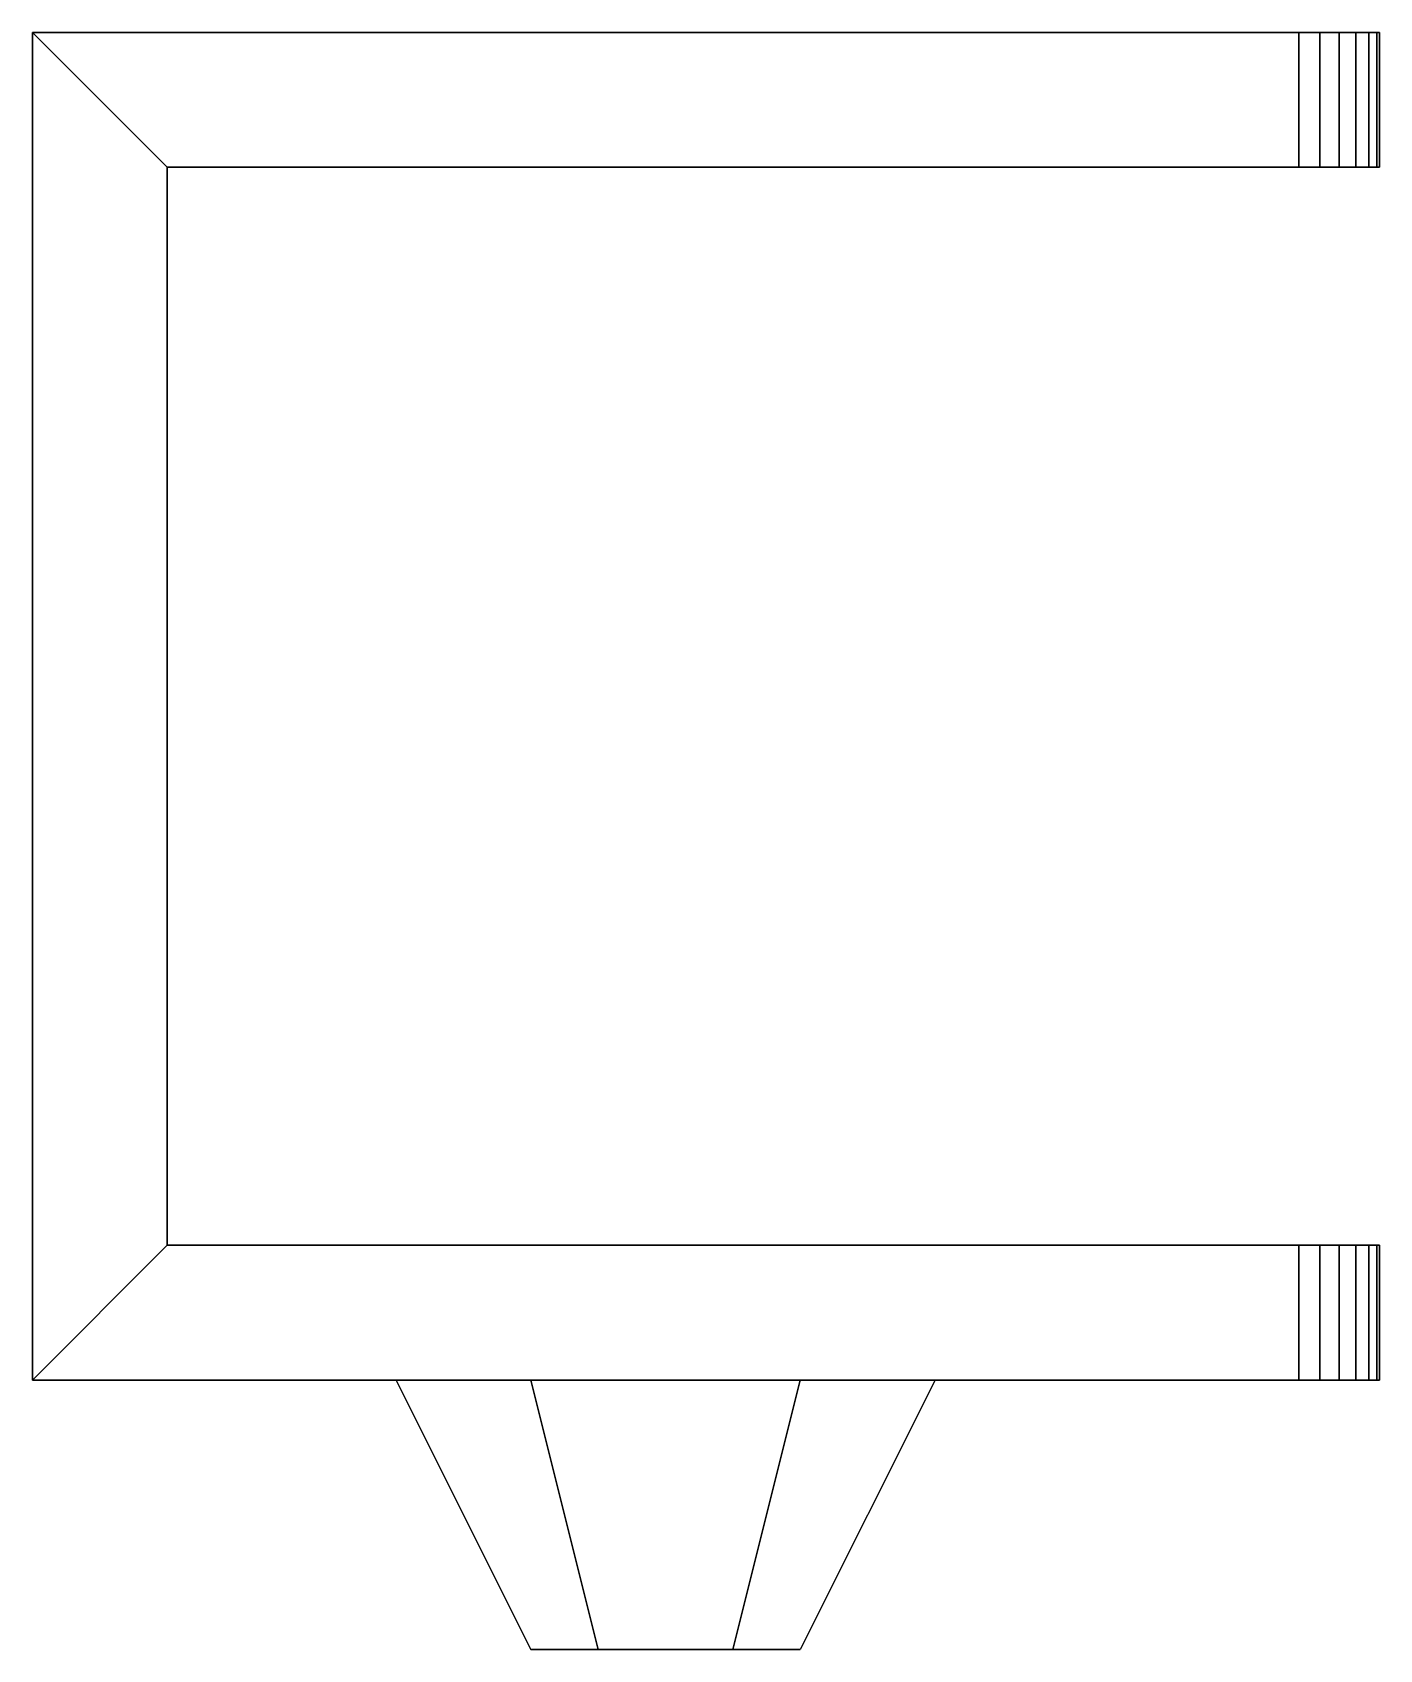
# Model space of a CAD drawing. Extents: x 0 to 50, y -60 to 0.
import ezdxf

# ---------------------------------------------------------------- set-up
doc = ezdxf.new("R2010")
doc.units = 0
doc.header["$MEASUREMENT"] = 0
doc.layers.get('0').update_dxf_attribs({"linetype": 'CONTINUOUS'})

msp = doc.modelspace()

# ---------------------------------------------------------------- linework, layer by layer
at = {"extrusion": (0, -1, 0)}
for p, q in [((0, 0), (47, 0)), ((47, 0, 70), (0, 0, 70)), ((0, 0, 70), (0, 0)), ((50, 0, 3), (50, 0, 67)), ((5, -5), (47, -5)), ((47, -5, 70), (5, -5, 70)), ((5, -5, 70), (5, -5)), ((50, -5, 3), (50, -5, 67)), ((5, -45), (47, -45)), ((47, -45, 70), (5, -45, 70)), ((5, -45, 70), (5, -45)), ((50, -45, 3), (50, -45, 67)), ((0, -50), (47, -50)), ((47, -50, 70), (0, -50, 70)), ((0, -50, 70), (0, -50)), ((50, -50, 3), (50, -50, 67))]:
    msp.add_line(p, q, dxfattribs=at)
for centre, radius in [((23.5, 35, 50), 10), ((23.5, 35, 60), 5)]:
    msp.add_circle(centre, radius, dxfattribs=at)
for centre, start, end in [((47, 67), 0, 90), ((47, 3), 270, 0), ((47, 67, 5), 0, 90), ((47, 3, 5), 270, 0), ((47, 67, 45), 0, 90), ((47, 3, 45), 270, 0), ((47, 67, 50), 0, 90), ((47, 3, 50), 270, 0)]:
    msp.add_arc(centre, 3, start, end, dxfattribs=at)
for points in [[(0, 0, 70), (0, 0), (0, -50), (0, -50, 70)], [(0, 0, 70), (47, 0, 70), (47, -5, 70), (5, -5, 70)], [(0, -50), (5, -45), (5, -5), (0, 0)], [(0, 0), (5, -5), (47, -5), (47, 0)], [(0, 0, 70), (5, -5, 70), (47, -5, 70), (47, 0, 70)], [(47, 0), (0, 0), (0, 0, 70), (47, 0, 70)], [(0, -50, 70), (5, -45, 70), (5, -5, 70), (0, 0, 70)], [(50, -5, 67), (50, -5, 3), (50, 0, 3), (50, 0, 67)], [(5, -5, 70), (5, -45, 70), (5, -45), (5, -5)], [(5, -5), (5, -5, 70), (47, -5, 70), (47, -5)], [(5, -5), (47, -5), (47, -5, 70), (5, -5, 70)], [(5, -45, 70), (0, -50, 70), (47, -50, 70), (47, -45, 70)], [(47, -50), (47, -45), (5, -45), (0, -50)], [(5, -45), (5, -45, 70), (47, -45, 70), (47, -45)], [(50, -50, 67), (50, -50, 3), (50, -45, 3), (50, -45, 67)], [(0, -50, 70), (0, -50), (47, -50), (47, -50, 70)], [(18.5, -60, 35), (21, -60, 39.33), (26, -60, 39.33), (28.5, -60, 35)], [(18.5, -60, 35), (28.5, -60, 35), (26, -60, 30.67), (21, -60, 30.67)]]:
    msp.add_3dface(points)

# ---------------------------------------------------------------- meshes
mesh = msp.add_polymesh((2, 7))
for k, corner in enumerate([(50, -5, 67), (49.898, -5, 67.776), (49.598, -5, 68.5), (49.121, -5, 69.121), (48.5, -5, 69.598), (47.776, -5, 69.898), (47, -5, 70), (50, 0, 67), (49.898, 0, 67.776), (49.598, 0, 68.5), (49.121, 0, 69.121), (48.5, 0, 69.598), (47.776, 0, 69.898), (47, 0, 70)]):
    mesh.set_mesh_vertex(divmod(k, 7), corner)
mesh = msp.add_polymesh((2, 7))
for k, corner in enumerate([(50, 0, 67), (49.898, 0, 67.776), (49.598, 0, 68.5), (49.121, 0, 69.121), (48.5, 0, 69.598), (47.776, 0, 69.898), (47, 0, 70), (50, 0, 3), (49.898, 0, 2.224), (49.598, 0, 1.5), (49.121, 0, 0.879), (48.5, 0, 0.402), (47.776, 0, 0.102), (47, 0)]):
    mesh.set_mesh_vertex(divmod(k, 7), corner)
mesh = msp.add_polymesh((2, 7))
for k, corner in enumerate([(50, 0, 3), (49.898, 0, 2.224), (49.598, 0, 1.5), (49.121, 0, 0.879), (48.5, 0, 0.402), (47.776, 0, 0.102), (47, 0), (50, -5, 3), (49.898, -5, 2.224), (49.598, -5, 1.5), (49.121, -5, 0.879), (48.5, -5, 0.402), (47.776, -5, 0.102), (47, -5)]):
    mesh.set_mesh_vertex(divmod(k, 7), corner)
mesh = msp.add_polymesh((2, 7))
for k, corner in enumerate([(50, -5, 3), (49.898, -5, 2.224), (49.598, -5, 1.5), (49.121, -5, 0.879), (48.5, -5, 0.402), (47.776, -5, 0.102), (47, -5), (50, -5, 67), (49.898, -5, 67.776), (49.598, -5, 68.5), (49.121, -5, 69.121), (48.5, -5, 69.598), (47.776, -5, 69.898), (47, -5, 70)]):
    mesh.set_mesh_vertex(divmod(k, 7), corner)
mesh = msp.add_polymesh((2, 7))
for k, corner in enumerate([(50, -50, 67), (49.898, -50, 67.776), (49.598, -50, 68.5), (49.121, -50, 69.121), (48.5, -50, 69.598), (47.776, -50, 69.898), (47, -50, 70), (50, -45, 67), (49.898, -45, 67.776), (49.598, -45, 68.5), (49.121, -45, 69.121), (48.5, -45, 69.598), (47.776, -45, 69.898), (47, -45, 70)]):
    mesh.set_mesh_vertex(divmod(k, 7), corner)
mesh = msp.add_polymesh((2, 7))
for k, corner in enumerate([(47, -50), (47.776, -50, 0.102), (48.5, -50, 0.402), (49.121, -50, 0.879), (49.598, -50, 1.5), (49.898, -50, 2.224), (50, -50, 3), (47, -45), (47.776, -45, 0.102), (48.5, -45, 0.402), (49.121, -45, 0.879), (49.598, -45, 1.5), (49.898, -45, 2.224), (50, -45, 3)]):
    mesh.set_mesh_vertex(divmod(k, 7), corner)
mesh = msp.add_polymesh((2, 7))
for k, corner in enumerate([(50, -45, 67), (49.898, -45, 67.776), (49.598, -45, 68.5), (49.121, -45, 69.121), (48.5, -45, 69.598), (47.776, -45, 69.898), (47, -45, 70), (50, -45, 3), (49.898, -45, 2.224), (49.598, -45, 1.5), (49.121, -45, 0.879), (48.5, -45, 0.402), (47.776, -45, 0.102), (47, -45)]):
    mesh.set_mesh_vertex(divmod(k, 7), corner)
mesh = msp.add_polymesh((2, 6), dxfattribs=dict(n_close=True))
for k, corner in enumerate([(28.5, -60, 35), (26, -60, 39.33), (21, -60, 39.33), (18.5, -60, 35), (21, -60, 30.67), (26, -60, 30.67), (33.5, -50, 35), (28.5, -50, 43.66), (18.5, -50, 43.66), (13.5, -50, 35), (18.5, -50, 26.34), (28.5, -50, 26.34)]):
    mesh.set_mesh_vertex(divmod(k, 6), corner)
mesh = msp.add_polymesh((2, 7))
for k, corner in enumerate([(50, -50, 3), (49.898, -50, 2.224), (49.598, -50, 1.5), (49.121, -50, 0.879), (48.5, -50, 0.402), (47.776, -50, 0.102), (47, -50), (50, -50, 67), (49.898, -50, 67.776), (49.598, -50, 68.5), (49.121, -50, 69.121), (48.5, -50, 69.598), (47.776, -50, 69.898), (47, -50, 70)]):
    mesh.set_mesh_vertex(divmod(k, 7), corner)

doc.saveas('drawing.dxf')
